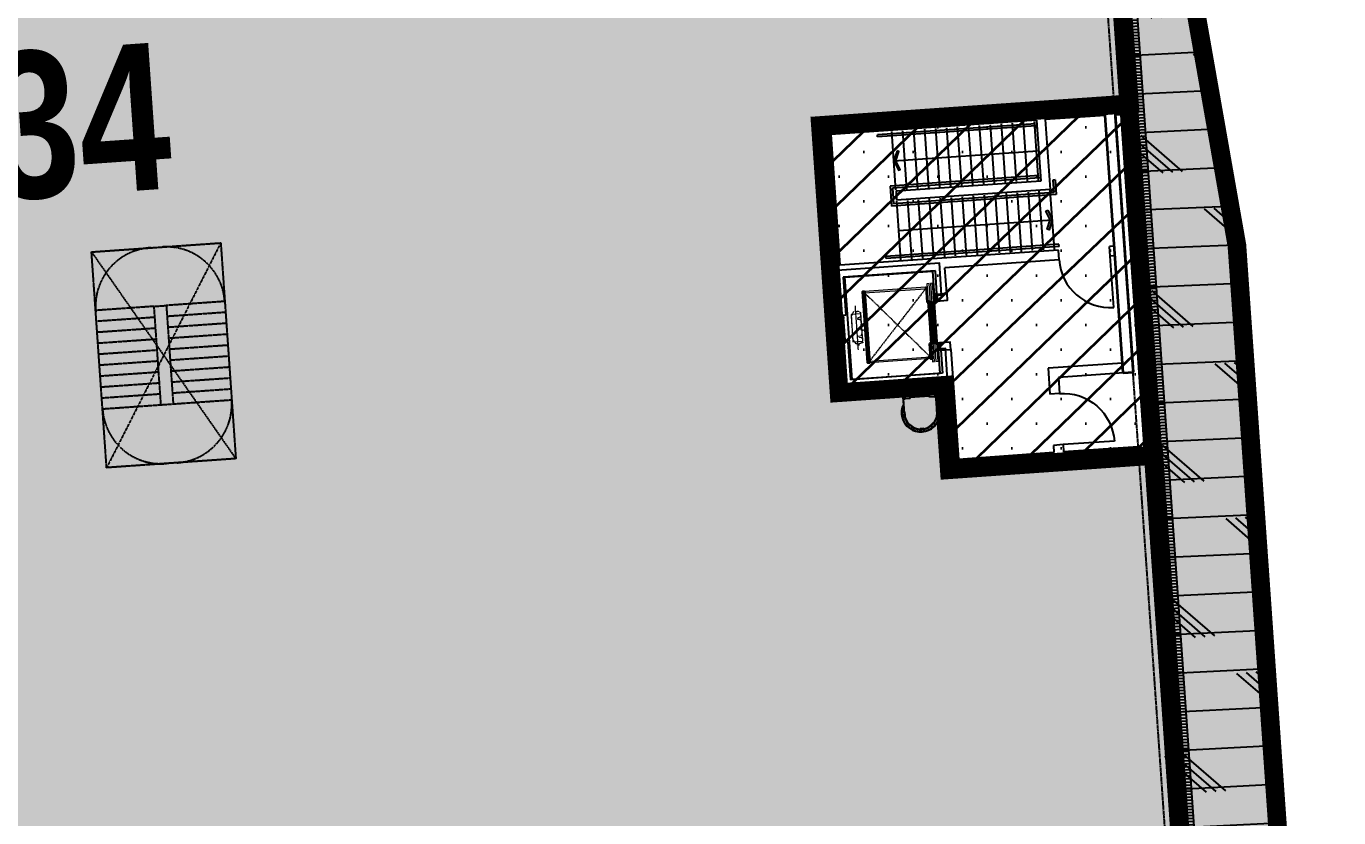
# Model space of a CAD drawing. Header units: millimetres. Extents: x 306 to 836129804, y -168137 to 818603917.
# Drawn here: x 834518468 to 834545324, y 818118167 to 818134362 of the extents above; entities that cross this region are included whole.
import ezdxf

# ---------------------------------------------------------------- set-up
doc = ezdxf.new("R2010")
doc.units = ezdxf.units.MM
doc.header["$LTSCALE"] = 3
for name, pattern in [('3A35X-MAGP-P-SB$0$3A35X-MAGP-P-SB$0$HIDDEN', [0.375, 0.25, -0.125]), ('ACAD_ISO03W100', [30, 12, -18]), ('ACAD_ISO04W033', [10, 8, -1, 0, -1]), ('B0701', [2.34375, 1.5625, -0.78125]), ('Dash 1_100', [2.25, 1.25, -1]), ('DASHED', [0.75, 0.5, -0.25]), ('DIVIDE', [1.25, 0.5, -0.25, 0, -0.25, 0, -0.25]), ('HIDDEN', [0.375, 0.25, -0.125])]:
    doc.linetypes.add(name, pattern=pattern)
for name, color, linetype in [('_ANCILIARY', 40, 'Continuous'), ('_ANCILIARY HATCH', 1, 'Continuous'), ('_DEV LINE', 96, 'DIVIDE'), ('_P34', 251, 'Continuous'), ('_SUBLEASE', 241, 'Continuous'), ('_SUBLEASE LINE', 10, 'DIVIDE'), ('Temp_Hidden', 251, 'HIDDEN')]:
    doc.layers.add(name, color=color, linetype=linetype)
for name, color, linetype, lineweight in [('Eva-New', 1, 'ACAD_ISO03W100', 18), ('Hatch (CARR)', 252, 'Continuous', 35), ('Hatch (HOR not under LTC submission)', 252, 'Continuous', 35), ('UAJ-00ANNO-t', 7, 'Continuous', 5), ('UAJ-08GLAS', 251, 'Continuous', 5), ('UAJ-22INWA', 251, 'Continuous', 35), ('UAJ-24STAI', 251, 'Continuous', 35), ('UAJ-24STAI-a', 251, 'Continuous', 9), ('UAJ-24STAI-h', 251, 'Continuous', 9), ('UAJ-24STAI-x', 251, 'ACAD_ISO04W033', 5), ('UAJ-24STAI-z', 251, 'DASHED', 9), ('UAJ-31EXFR-a', 251, 'Continuous', 13), ('UAJ-32INFR', 251, 'Continuous', 25)]:
    doc.layers.add(name, color=color, linetype=linetype, lineweight=lineweight)
doc.layers.add('UAJ-28STRU-$', color=251, linetype='Continuous', plot=False)
doc.styles.add('_BOLD', font='arialbd.ttf', dxfattribs={"width": 0.8})
pattern_1 = [(93.99890853463734, (0, 0), (-108.4379694977669, 94.26731549800994), [198.4374999999994, -4.762499999999982]), (93.99890853463734, (2.334421882864262, -101.6847672010699), (-108.4379694977669, 94.26731549800994), [198.4374999999994, -4.762499999999982]), (183.9989085346374, (0, 0), (-94.26731549800994, -108.4379694977669), [-106.3625, 96.83749999999998]), (183.9989085346374, (0.3321247030980885, -4.750905117020011), (-94.26731549800994, -108.4379694977669), [-106.3625, 96.83749999999998])]

# ---------------------------------------------------------------- blocks, each defined once
blk = doc.blocks.new('CB-39')
at = {"layer": 'UAJ-24STAI-h'}
for points in [[(1932.500000109005, 1567.999999856603), (467.500000227143, 1567.999999856604), (467.5000001079337, 1602.999999856604), (1932.500000109005, 1602.999999975813)], [(467.5000000483293, 317.9999998807905), (500.0000001675386, 317.9999998807905), (500.0000001079343, 1567.999999916208), (467.499999988725, 1567.999999796999)], [(1899.999999989796, 1567.999999856603), (1932.499999989796, 1567.999999737394), (1932.500001233242, 317.9999999403952), (1900.000001352451, 317.999999821186)], [(775.0000001458653, 317.9999998778105), (467.5000001675386, 317.9999998211861), (467.5000000483293, 282.9999998211861), (775.0000001458653, 282.9999997586012)], [(775.0000000614634, 237.9999998687511), (1197.50000004156, 237.9999998748303), (1197.500000160769, 282.9999998748302), (775.0000000614634, 282.999999868751)], [(1625.000000144817, 237.9999999148764), (1202.500000164721, 237.9999998751016), (1202.500000040627, 282.9999998751015), (1625.000000139933, 282.9999999148764)], [(1932.500000109007, 317.9999998956919), (1625.000000145865, 317.999999883771), (1625.000000145865, 282.999999883771), (1932.500000109007, 282.9999998956919)], [(625.0000001672038, 92.99999987781048), (775.0000001672038, 92.99999987781048), (775.0000001672038, 149.9999998778105), (625.0000001672038, 149.9999997586012)], [(775.0000000781524, 167.9999997615814), (1197.500000098483, 167.9999998807907), (1197.500000098483, 212.9999998807907), (775.0000000781524, 212.9999998807907)], [(1202.500000169114, 167.9999999840418), (1625.000000184251, 167.9999999780814), (1625.000000065042, 212.9999999780814), (1202.500000049905, 212.9999999840418)], [(1625.000000181509, 92.99999988377094), (1775.000000181509, 92.99999988377094), (1775.000000181509, 149.999999883771), (1625.000000181509, 149.999999883771)]]:
    blk.add_hatch(color=256, dxfattribs=at).paths.add_polyline_path(points)
at = {"layer": 'UAJ-24STAI'}
for points in [[(1932.500000109005, 1567.999999856603), (467.500000227143, 1567.999999856604), (467.5000001079337, 1602.999999856604), (1932.500000109005, 1602.999999975813)], [(775.0000001458653, 317.9999998778105), (467.5000001675386, 317.9999998211861), (467.5000000483293, 282.9999998211861), (775.0000001458653, 282.9999997586012)], [(775.5000000984826, 237.9999998807907), (1197.499999979273, 237.9999998807907), (1197.500000098483, 282.9999998807907), (775.5000000984826, 282.9999998807907)], [(1200.00000016077, 237.9999999042413), (1625.000000184251, 237.9999998807907), (1625.000000065042, 282.9999998807907), (1200.00000004156, 282.9999999042413)], [(775.4999999792733, 167.9999997615814), (1197.500000098483, 167.9999998807907), (1197.500000098483, 212.9999998807907), (775.4999999792733, 212.9999998807907)], [(1200.000000049905, 167.9999998921154), (1600.000000184251, 167.9999998807907), (1600.000000065042, 212.9999998807907), (1200.000000169114, 212.9999998921154)], [(1625.000000181509, 92.99999988377094), (1775.000000181509, 92.99999988377094), (1775.000000181509, 149.999999883771), (1625.000000181509, 149.999999883771)]]:
    blk.add_lwpolyline(points, close=True, dxfattribs=at)
at = {"layer": 'UAJ-24STAI-a'}
for points in [[(1481.000000054235, 1676.999999958104), (1481.000000054235, 1875.999999958104), (919.000000054235, 1875.999999958104), (918.9999999350256, 1676.999999838895)], [(467.5000001079337, 1567.999999856604), (1932.500000109005, 1567.999999856603), (1932.500000109005, 1602.999999975813), (467.5000001079337, 1602.999999975813)], [(467.5000001079337, 1567.999999856603), (500.0000001079337, 1567.999999856603), (500.0000001079339, 317.9999998807905), (467.5000001079339, 317.9999998807905)], [(1932.500000109005, 1567.999999856603), (1900.000000107932, 1567.999999856603), (1900.000000107934, 317.9999998807906), (1932.500000109007, 317.9999998807906)], [(400.0000001365052, 237.9999998807907), (2000.000000136505, 237.9999997615814), (2000.000000136505, 282.9999998807907), (400.0000001365052, 283)], [(467.5000001079339, 317.9999998807907), (775.0000001458653, 317.9999998778105), (775.0000001458653, 282.9999997586012), (467.5000001079339, 282.9999997615814)], [(775.0000000614634, 237.9999997675448), (1200.000000106529, 237.9999998745322), (1200.0000000958, 282.9999999339506), (775.000000050735, 282.9999998269631)], [(1625.000000184251, 237.9999998807907), (1200.000000101165, 237.9999998745321), (1200.000000101165, 282.9999999339505), (1625.000000184251, 282.9999999402091)], [(1625.000000146231, 237.9999998688815), (1200.000000101166, 237.9999998745322), (1200.000000101164, 282.9999999339506), (1625.00000014623, 282.9999999282998)], [(1932.500000109007, 317.9999998807907), (1625.000000145865, 317.999999883771), (1625.000000145865, 282.9999999135733), (1932.500000109007, 282.999999910593)], [(400.0000000172959, 167.9999998807907), (2000.000000017296, 167.9999998807907), (2000.000000136505, 212.9999998807907), (400.0000000172959, 212.9999998807907)], [(625.0000001672038, 92.99999987781048), (775.0000001672038, 92.99999987781048), (775.0000001672038, 149.9999998778105), (625.0000001672038, 149.9999997586012)], [(775.0000000781524, 167.9999998645902), (1200.000000114874, 167.9999999715776), (1200.000000104145, 213.000000030996), (775.0000000674238, 212.9999999240086)], [(1625.000000184251, 167.9999999778362), (1200.000000109509, 167.9999999891608), (1200.000000109509, 213.0000000485792), (1625.000000184251, 213.0000000372545)], [(1625.000000167204, 149.999999883771), (1775.000000181509, 149.999999883771), (1775.000000181509, 92.99999988377094), (1625.000000167204, 92.99999988377094)]]:
    blk.add_lwpolyline(points, close=True, dxfattribs=at)
blk.add_lwpolyline([(700.0000001103413, 149.9999998807907), (1600.000000110341, 149.9999998807907)], dxfattribs=at)
at = {"layer": 'UAJ-24STAI-x'}
for p, q in [((750.000000173444, 1776.499999838895), (1650.000000054235, 1776.499999958104)), ((500.0000001079339, 317.9999998270121), (1900.000000107932, 1567.999999856603)), ((1900.000000107934, 317.9999998783519), (500.0000001079337, 1567.999999856603))]:
    blk.add_line(p, q, dxfattribs=at)
at = {"layer": 'UAJ-24STAI-z', "flags": 128}
blk.add_lwpolyline([(845.098097736234, 1785.019999939031, -0.4142135623730951), (848.0980976170247, 1788.019999939031), (871.5983340090459, 1788.019999939031), (871.5938042944615, 1814.757118898458, -0.3749482301613199), (881.1895914620106, 1823.130089717931), (892.1877799576466, 1823.130089598721, -0.1542433398010356), (912.8837521618551, 1847.029965120381), (913.3972756212896, 1848.896259385175), (935.1372755116171, 1848.896259385175, -0.3375838299631195), (963.5801948851295, 1870.569999772138), (1443.219805294866, 1870.569999652928, -0.3375838299638596), (1471.662724668378, 1848.896259385175), (1493.402724558706, 1848.896259385175), (1493.91624801814, 1847.029965120381, -0.1542433397985223), (1514.612220222348, 1823.130089598721), (1525.610406453008, 1823.130089598721, -0.3749482391837352), (1535.206193620557, 1814.75711842162), (1535.1913416928, 1727.078298288411, -0.3720403335817687), (1525.603821212644, 1718.809722739285, -0.1195561982533117), (1519.183580691213, 1698.180456238812, -0.09549265487869965), (1503.790698105687, 1684.088878112859, -0.104117110580273), (1492.643489415044, 1681.556633192128), (1440.381742054815, 1681.556633072919, -0.1041171105815051), (1429.234533483381, 1684.088878112859, -0.1275217225976182), (1410.045450026387, 1704.027733403272, -0.09632830015005754), (1396.410899454946, 1749.27190287692), (1373.359999949331, 1756.242820221013), (1373.359999949331, 1702.999999958104), (1360.960313732023, 1702.999999958104), (1360.960313851232, 1695.999999958104, -0.4142135623944502), (1357.960313732023, 1692.999999958104), (1343.258116895551, 1692.999999838895, -0.3599880325571149), (1335.400000149602, 1686.499999958104), (1326.400000149602, 1686.499999958104), (1292.139761621351, 1683.953223782605, 0.276227468585362), (1277.8675810641, 1673.909700232572), (1267.492483908529, 1645.964935499257), (1267.399999911184, 1642.999999958104), (1255.400000030393, 1642.999999838895), (1253.863735372419, 1696.499999958104), (1152.936264926786, 1696.499999958104), (1151.400000030393, 1642.999999838895), (1139.400000030393, 1642.999999958104), (1139.307516152257, 1645.964935499257), (1128.932419115896, 1673.909700232572, 0.2762274686707552), (1114.660238439435, 1683.953223782605), (1080.400000030393, 1686.499999958104), (1071.400000030393, 1686.499999958104, -0.3599880325571657), (1063.541883165235, 1692.999999958104), (1048.839686447973, 1692.999999838895, -0.414213562361685), (1045.839686328763, 1695.999999958104), (1045.839686328763, 1702.999999958104), (1033.440000111455, 1702.999999958104), (1033.440000111455, 1756.242820221013), (1010.389100725049, 1749.27190287692, -0.0963283001732323), (996.7545500343984, 1704.027733284062, -0.0872603553446247), (984.6472448652929, 1689.257494526929), (984.6472448652929, 1674.569999652928), (885.1472448652928, 1674.569999772138), (885.1472448652928, 1692.069999772138), (892.8939275091832, 1692.069999652928, -0.03666062882274079), (887.6164196079915, 1698.180456358022), (887.6033121889775, 1698.202337699956, -0.1192564046935748), (881.1847180670445, 1718.783424693173), (881.1830086058324, 1718.809722858495, -0.3716533619916533), (871.6086584871953, 1727.07829840762), (871.6043888872807, 1752.279999929494), (848.0980976170247, 1752.280000048703, -0.4142135623617295), (845.098097736234, 1755.279999929494)], format="xyb", close=True, dxfattribs=at)
at = {"layer": 'UAJ-28STRU-$'}
blk.add_lwpolyline([(2400.00000014619, 2099.999999880791), (1.731718839437235e-07, 2099.999999880791), (1.192092895507812e-07, 0), (650.0000001246465, -1.788140053804455e-07), (650.0000001246465, 149.9999999403953), (150.0000001192093, 149.9999998807907), (150.0000001829967, 1949.999999880791), (2249.999999487039, 1949.999999824046), (2250.00000075138, 149.9999999375356), (1750.000000184251, 149.9999998211861), (1750.000000065042, -5.960463056453591e-08), (2400.000000092228, -1.192092895507812e-07)], close=True, dxfattribs=at)
blk = doc.blocks.new('*U2684')
at = {"layer": 'UAJ-08GLAS'}
for points in [[(199.9989382377064, -70), (199.9989382377062, -66.10538688075405)], [(249.9989382377064, -70), (249.9989382377062, -66.10538688075405)]]:
    blk.add_lwpolyline(points, dxfattribs=at)
at = {"layer": 'UAJ-31EXFR-a'}
for points in [[(1.111288838876355e-13, -44.99999974041202), (199.9989382377065, -44.99999974041202), (199.9989382377065, -114.999999740412), (1.111288838876355e-13, -114.999999740412)], [(1.111288838876355e-13, -44.99999974041202), (199.9989382377065, -44.99999974041202), (199.9989382377065, -114.999999740412), (1.111288838876355e-13, -114.999999740412)], [(199.9989382377065, -69.99999974038292), (249.9989382377065, -69.99999974038292), (249.9989382377065, -89.99999974044113), (199.9989382377065, -89.99999974044113)], [(199.9989382377065, -69.99999974038292), (249.9989382377065, -69.99999974038292), (249.9989382377065, -89.99999974044113), (199.9989382377065, -89.99999974044113)]]:
    blk.add_lwpolyline(points, close=True, dxfattribs=at)
blk.add_lwpolyline([(0, -70), (-2.27152292318394e-13, -66.10538688075405)], dxfattribs=at)
blk = doc.blocks.new('*U2685')
at = {"layer": 'UAJ-08GLAS'}
for points in [[(199.9989382377064, -70), (199.9989382377062, 390.0000000623742)], [(249.9989382377064, -70), (249.9989382377062, 390.0000000623742)]]:
    blk.add_lwpolyline(points, dxfattribs=at)
at = {"layer": 'UAJ-31EXFR-a'}
for points in [[(-4.30020463662312e-13, 435.0000003465767), (199.998938237706, 435.0000003465767), (199.998938237706, 365.0000003465767), (-4.30020463662312e-13, 365.0000003465767)], [(-4.30020463662312e-13, 435.0000003465767), (199.998938237706, 435.0000003465767), (199.998938237706, 365.0000003465767), (-4.30020463662312e-13, 365.0000003465767)], [(199.998938237706, 410.0000003466058), (249.998938237706, 410.0000003466058), (249.998938237706, 390.0000003465476), (199.998938237706, 390.0000003465476)], [(199.998938237706, 410.0000003466058), (249.998938237706, 410.0000003466058), (249.998938237706, 390.0000003465476), (199.998938237706, 390.0000003465476)]]:
    blk.add_lwpolyline(points, close=True, dxfattribs=at)
blk.add_lwpolyline([(0, -70), (-2.012257027637149e-13, 390.0000000623742)], dxfattribs=at)
blk = doc.blocks.new('NOTIONAL STAIRCASE')
at = {"layer": 'Temp_Hidden', "ltscale": 10, "flags": 128}
for points in [[(0, 4425.161781311035), (2649.37201321125, 4425.161781549454), (2649.372013092041, 2.384185791015625e-07), (0, 0)], [(1200.000000119209, 3225.161781311035), (1449.37201321125, 3225.161781191826), (1449.372012972832, 1200.000000238419), (1200.000000119209, 1200.000000119209)]]:
    blk.add_lwpolyline(points, close=True, dxfattribs=at)
for points in [[(1200.000000119209, 3225.161781311035), (-0.2657843828201294, 3225.009987950325)], [(2649.63779759407, 3225.313574671745), (1449.37201321125, 3225.161781191826)], [(1200.000000476837, 3000.161781430244), (-0.2657840251922607, 3000.009988188744)], [(2649.637798070908, 3000.313574790955), (1449.372013568878, 3000.161781549454)], [(1200.028455615044, 2775.16178548336), (-0.2373288869857788, 2775.00999212265)], [(2649.666253209114, 2775.313578724861), (1449.400468707085, 2775.16178548336)], [(1200.02845621109, 2550.16178560257), (-0.2373284101486206, 2550.009992361069)], [(2649.666253805161, 2550.31357896328), (1449.400469183922, 2550.16178560257)], [(1200.085365653038, 2325.161792874336), (-0.1804189682006836, 2325.009999632835)], [(2649.723163127899, 2325.313586235046), (1449.45737862587, 2325.161792874336)], [(1200.113820791245, 2100.161796689034), (-0.1519637107849121, 2100.010003447533)], [(2649.751618266106, 2100.313590049744), (1449.485833764076, 2100.161796808243)], [(1200.142275691032, 1875.161800503731), (-0.1235089302062988, 1875.010007143021)], [(1200.170730829239, 1650.161804199219), (-0.09505367279052734, 1650.010010838509)], [(2649.780073165894, 1875.313593745232), (1449.514288544655, 1875.161800503731)], [(2649.8085283041, 1650.31359744072), (1449.542743802071, 1650.161804199219)], [(1200.199185490608, 1425.161807775497), (-0.06659901142120361, 1425.010014533997)], [(2649.836983084679, 1425.313601136208), (1449.571198582649, 1425.161807775497)], [(1200.227640271187, 1200.161811590195), (-0.03814423084259033, 1200.010018348694)], [(2649.865437865257, 1200.313604950905), (1449.599653363228, 1200.161811709404)]]:
    blk.add_lwpolyline(points, dxfattribs=at)
at = {"layer": 'Temp_Hidden', "ltscale": 10}
for centre, radius, start, end in [((1200.000000238419, 3225.161781430244), 1200.265794040929, 88.79419130266513, 181.2058086973349), ((1449.37201333046, 3225.161781311035), 1200.000000142005, 359.9987364150037, 90.00053275475524), ((1200.000001192093, 1199.999999165535), 1200.265794040929, 178.7941844739882, 271.2058086973349), ((1449.372014164925, 1199.999999403954), 1200.000000142005, 269.9994672452447, 0.001270415185414176)]:
    blk.add_arc(centre, radius, start, end, dxfattribs=at)
blk = doc.blocks.new('*U2693')
at = {"layer": 'UAJ-22INWA'}
for p, q in [((6.004844124121525e-07, -4287.230389840123), (1.260314661593043e-07, 1192.76960984988)), ((200.0000002303396, 1192.769609901899), (200.0000007941995, -4287.230389719782))]:
    blk.add_line(p, q, dxfattribs=at)
for points in [[(3.732112475063332e-06, 1192.769609875228), (200.0000040897403, 1192.769609899069)], [(4.51472800477859e-07, -4287.230390029512), (200.0000008091007, -4287.23039000567)]]:
    blk.add_lwpolyline(points, dxfattribs=at)
blk = doc.blocks.new('D1050')
at = {"layer": 'UAJ-32INFR', "ltscale": 0.5}
blk.add_line((-1.192092895507812e-07, 1049.999999761581), (-1.192092895507812e-07, -1.192092895507812e-07), dxfattribs=at)
blk.add_arc((-1.192092895507812e-07, 0), 1049.999999721457, 0, 90, dxfattribs=at)
blk = doc.blocks.new('3A35X-MAGP-P-ADR-L00-L1')
at = {"layer": '_P34', "ltscale": 0.5}
h = blk.add_hatch(dxfattribs=at)
h.set_pattern_fill('AR-B816C', color=256, scale=0.4999999999999998, angle=89.99999999999997)
h.set_pattern_definition(pattern_1)
edge = h.paths.add_edge_path()
edge.add_line((834498358.3628454, 818135395.2669195), (834498238.6547248, 818135386.9023591))
edge.add_line((834498238.6547244, 818135386.9023591), (834495869.4420483, 818169293.5255804))
edge.add_arc((834558589.6119121, 818267563.9519162), 116579.9999992069, 237.4523305936991, 253.6065766200759)
edge.add_line((834525687.0821314, 818155723.3513551), (834523043.6406257, 818143726.3217762))
edge.add_line((834523043.6406257, 818143726.3217766), (834533513.9823585, 818141439.4523213))
edge.add_line((834533513.9823585, 818141439.4523208), (834540215.091814, 818141890.4671811))
edge.add_line((834540215.0918145, 818141890.4671811), (834540854.9022352, 818132740.3476467))
edge.add_line((834540854.9022347, 818132740.3476467), (834540735.1943893, 818132731.9791503))
edge.add_line((834540735.1943893, 818132731.9791503), (834540747.7500025, 818132552.4175826))
edge.add_line((834540747.750002, 818132552.4175831), (834541047.0196157, 818132573.3388243))
edge.add_line((834541047.0196161, 818132573.3388238), (834540382.1304576, 818142082.1168644))
edge.add_line((834540382.1304581, 818142082.1168644), (834533527.4087672, 818141620.7632086))
edge.add_line((834533527.4087667, 818141620.7632086), (834523258.2276665, 818143863.6963611))
edge.add_line((834523258.227667, 818143863.6963606), (834525899.0308046, 818155848.7519352))
edge.add_arc((834558589.6119123, 818267563.9519161), 116399.9999991818, 237.2761763110763, 253.6892421611536, ccw=False)
edge.add_line((834495664.915487, 818169638.2526346), (834498071.6393842, 818135194.7933377))
edge.add_line((834498071.6393842, 818135194.7933382), (834498370.9096855, 818135215.7047391))
edge.add_line((834498370.909686, 818135215.7047396), (834498358.3628454, 818135395.2669204))
at = {"layer": '_P34'}
h = blk.add_hatch(dxfattribs=at)
h.set_pattern_fill('LINE', color=256, scale=500)
h.set_pattern_definition([(3.998908533083352, (834598804.0005424, 818065143.9996895), (-4.358591902761753, 62.34783618238227), [])])
h.paths.add_polyline_path([(834540681.4023482, 818142103.0381507), (834540481.8892596, 818142089.0908383), (834543013.3951478, 818105876.8139776), (834543212.9082353, 818105890.7612904)])
for points in [[(834536288.1923057, 818131814.6230626), (834536222.3345777, 818131609.5309862), (834536316.08731, 818131415.5969117), (834536352.0999635, 818131433.0063576), (834536265.3110094, 818131612.5353706), (834536326.2769481, 818131802.3935895)], [(834539370.6373874, 818130596.619609), (834539464.3901039, 818130402.6855266), (834539398.5323595, 818130197.5934558), (834539360.447718, 818130209.822932), (834539421.4136721, 818130399.6811463), (834539334.6247325, 818130579.210166)]]:
    blk.add_hatch(color=256, dxfattribs=at).paths.add_polyline_path(points)
at = {"layer": '_P34', "ltscale": 0.5}
h = blk.add_hatch(dxfattribs=at)
h.set_pattern_fill('AR-B816C', color=256, scale=0.4999999999999998, angle=89.99999999999997)
h.set_pattern_definition(pattern_1)
h.paths.add_polyline_path([(834498769.5809627, 818129515.9322397), (834498470.1034588, 818129495.00636), (834500330.3331107, 818102870.3878479), (834542914.1861829, 818105847.3264378), (834541523.4350517, 818125759.9796729), (834541224.3499646, 818125739.0665302), (834541236.9055783, 818125559.5049626), (834541356.4290973, 818125567.8624915), (834542722.055942, 818106014.519159), (834500497.3608749, 818103062.3190588), (834498662.2181834, 818129327.9914182), (834498781.9363924, 818129336.2090104)])
at = {"layer": '_P34'}
for p, q in [((834540733.6449335, 818132751.9196419), (834534718.3313652, 818132331.4030921)), ((834540548.0793512, 818132538.4590732), (834539321.0796022, 818132452.6823808)), ((834534718.3313652, 818132331.4030921), (834534990.6561878, 818128435.9102874)), ((834539141.5178336, 818132440.1296356), (834534931.7919351, 818132145.8375102)), ((834539121.460323, 818132368.5566224), (834535884.3606675, 818132142.2585304)), ((834539124.5985092, 818132323.6661803), (834535887.4988537, 818132097.3680888)), ((834539141.5178336, 818132440.1296356), (834539228.6896716, 818131193.1729125)), ((834539321.0796022, 818132452.6823808), (834539420.804185, 818131026.1638885)), ((834534931.7919351, 818132145.8375102), (834535118.6883563, 818129472.3622952)), ((834535887.4988537, 818132097.3680888), (834535884.3606675, 818132142.2585304)), ((834539195.730728, 818131306.1494933), (834536143.1806691, 818131092.7528343)), ((834539198.8689142, 818131261.2590523), (834536191.2092973, 818131051.0005785)), ((834539228.6896716, 818131193.1729125), (834536265.9204967, 818130986.052625)), ((834539522.6227715, 818131218.7332932), (834539477.7323295, 818131215.5951065)), ((834539477.7323295, 818131215.5951065), (834539495.5153844, 818130961.2159349)), ((834539522.6227715, 818131218.7332932), (834539543.5440127, 818130919.463679)), ((834536143.1806691, 818131092.7528343), (834536171.7730315, 818130683.7510285)), ((834539543.5440127, 818130919.463679), (834536171.7730315, 818130683.7510285)), ((834536191.2092973, 818131051.0005785), (834536213.5252877, 818130731.7796568)), ((834539495.5153844, 818130961.2159349), (834536213.5252877, 818130731.7796568)), ((834536265.9204967, 818130986.052625), (834536278.4732413, 818130806.4908562)), ((834539420.804185, 818131026.1638885), (834536278.4732413, 818130806.4908562)), ((834539599.7127522, 818129900.9009309), (834536058.3556566, 818129653.3329105)), ((834539602.850938, 818129856.0104884), (834536061.4938428, 818129608.4424684)), ((834539602.850938, 818129856.0104884), (834539599.7127522, 818129900.9009309)), ((834540734.9757723, 818129864.9838578), (834540635.2192345, 818129858.0101107)), ((834540649.166728, 818129658.4970351), (834540635.2192345, 818129858.0101107)), ((834539587.7755877, 818129784.7857664), (834535118.6883563, 818129472.3622952)), ((834536061.4938428, 818129608.4424684), (834536058.3556566, 818129653.3329105)), ((834539601.7230811, 818129585.272691), (834537267.4257599, 818129422.0874054)), ((834539601.7230811, 818129585.272691), (834539587.7755877, 818129784.7857664)), ((834540748.9232664, 818129665.4707822), (834540649.166728, 818129658.4970351)), ((834537071.3995581, 818129358.2616423, -3.636369250159532e-07), (834535186.0009928, 818129226.4578243)), ((834537104.5248542, 818128884.4181275, -2.312930417414094e-06), (834537071.3995581, 818129358.2616423, -3.636369250159532e-07)), ((834537304.037926, 818128898.3656218, -2.981104529897749e-06), (834537267.4257599, 818129422.0874054, -1.584481181815534e-07)), ((834535186.0009928, 818129226.4578243), (834535240.047532, 818128453.3446554)), ((834537104.5248542, 818128884.4181275, -2.981104529897749e-06), (834537304.0379261, 818128898.3656218, -2.981104529897749e-06)), ((834535240.0475318, 818128453.3446555), (834534990.6561877, 818128435.9102873)), ((834535278.4031402, 818127904.6836966), (834535029.0117959, 818127887.249329)), ((834535029.0117959, 818127887.249329), (834535100.4927036, 818126864.7448152)), ((834535278.4031403, 818127904.6836965), (834535332.4496802, 818127131.570528)), ((834537184.7229441, 818127737.2179428, -2.928496895451615e-06), (834537384.2360204, 818127751.1654364, -2.928496895451615e-06)), ((834537184.7229441, 818127737.2179428), (834537217.8482455, 818127263.3743473)), ((834537384.2360204, 818127751.1654364), (834537541.4940196, 818125501.6554666)), ((834540902.3457013, 818127470.8269475), (834539376.0763378, 818127364.1290139)), ((834537217.8482455, 818127263.3743473), (834535332.4496802, 818127131.570528)), ((834539376.0763378, 818127364.1290139), (834539413.037198, 818126835.4193625)), ((834541115.8119373, 818127285.261762), (834539589.5369081, 818127178.5634329)), ((834539589.5369081, 818127178.5634329), (834539612.5502737, 818126849.3668566)), ((834537235.2826135, 818127013.9830024), (834535100.4927036, 818126864.7448152)), ((834536393.305739, 818126955.119854), (834536429.779302, 818126433.4355181)), ((834536411.2568145, 818126813.0681257), (834536401.2862582, 818126955.6778114)), ((834537071.7121997, 818127002.5506289), (834537081.6827548, 818126859.9409584)), ((834537116.1662802, 818126481.4242663), (834537079.6927179, 818127003.1085867)), ((834537235.2826135, 818127013.9830024), (834537355.9284374, 818125288.1948974)), ((834536445.6042206, 818126815.4695246), (834536411.2568147, 818126813.068126)), ((834536416.4876715, 818126738.2507608), (834536450.8350763, 818126740.6521595)), ((834536437.7598208, 818126433.9934754), (834536416.4876714, 818126738.2507606)), ((834536445.6042206, 818126815.4695246), (834536546.9568101, 818126822.5555916)), ((834536450.8350763, 818126740.6521595), (834536445.6042204, 818126815.4695245)), ((834536552.1876667, 818126747.7382263), (834536450.8350763, 818126740.6521595)), ((834536552.1876667, 818126747.7382263), (834536546.9568101, 818126822.5555916)), ((834536947.9007399, 818126823.0204589), (834536548.8747908, 818126795.1225578)), ((834536550.2696859, 818126775.171261), (834536949.2956345, 818126803.0691609)), ((834536945.9827588, 818126850.4534926), (834537047.3353498, 818126857.5395595)), ((834536951.2136153, 818126775.636127), (834536945.9827588, 818126850.4534926)), ((834537052.5662059, 818126782.7221937), (834536951.2136154, 818126775.6361272)), ((834537081.6827548, 818126859.9409584), (834537047.3353498, 818126857.5395595)), ((834537047.3353498, 818126857.5395595), (834537052.5662061, 818126782.7221937)), ((834537052.5662059, 818126782.7221937), (834537086.9136117, 818126785.123593)), ((834537086.9136113, 818126785.123593), (834537108.1857609, 818126480.8663086)), ((834539612.5502737, 818126849.3668566), (834539413.037198, 818126835.4193625)), ((834536385.072389, 818126467.9013743), (834536390.3032459, 818126393.0840085)), ((834536385.266149, 818126467.9149204), (834536427.1638732, 818126470.8442005)), ((834536435.861155, 818126396.2691897), (834536390.4970056, 818126393.0975552)), ((834536445.1200404, 818126472.0996058), (834536435.1443924, 818126471.402158)), ((834536435.1443926, 818126471.402158), (834536440.3752487, 818126396.5847926)), ((834536440.3752486, 818126396.5847925), (834536450.3508974, 818126397.2822406)), ((834536450.3508976, 818126397.2822403), (834536445.1200404, 818126472.0996058)), ((834537105.5391592, 818126518.2728114), (834537097.5586399, 818126517.714853)), ((834537097.5586401, 818126517.7148529), (834537102.7894967, 818126442.8974879)), ((834537102.7894967, 818126442.8974879), (834537110.7700157, 818126443.4554461)), ((834537110.7700156, 818126443.4554459), (834537105.5391592, 818126518.2728115)), ((834537113.5508515, 818126518.8329488), (834537155.4174026, 818126521.7600495)), ((834537160.648258, 818126446.9426836), (834537115.3152834, 818126443.7732285)), ((834537160.648258, 818126446.9426836), (834537155.4174026, 818126521.7600495)), ((834536515.7461352, 818126167.1943008), (834536542.0135814, 818126203.3474457)), ((834536515.7461352, 818126167.1943008), (834536576.4218916, 818126123.109694)), ((834536549.8382312, 818126214.1168865), (834536545.1358736, 818126207.6448054)), ((834536545.1358736, 818126207.6448054), (834536605.8116292, 818126163.5601983)), ((834536610.5139877, 818126170.0322794), (834536549.8382312, 818126214.1168865)), ((834536603.0457507, 818126159.7533864), (834536576.4218916, 818126123.109694)), ((834536605.8116292, 818126163.5601983), (834536610.5139874, 818126170.0322793)), ((834536833.2577517, 818126132.8440427), (834536758.440386, 818126127.6131859)), ((834536758.4403863, 818126127.613186), (834536758.9983447, 818126119.6326666)), ((834536758.9983447, 818126119.6326666), (834536833.8157101, 818126124.8635241)), ((834536762.4855821, 818126069.7544242), (834536759.3810714, 818126114.158489)), ((834536762.4855821, 818126069.7544242), (834536837.3029476, 818126074.9852802)), ((834536833.8157101, 818126124.8635241), (834536833.2577515, 818126132.8440427)), ((834536834.1984373, 818126119.3893458), (834536837.3029476, 818126074.9852802)), ((834537027.8113071, 818126247.5547366), (834536973.8646268, 818126195.4514185)), ((834536973.8646265, 818126195.4514185), (834536979.4223143, 818126189.6971061)), ((834536979.4223143, 818126189.697106), (834537033.3689946, 818126241.8004245)), ((834537014.1578592, 818126153.7326533), (834536982.6919851, 818126186.3117573)), ((834537014.1578592, 818126153.7326533), (834537068.1045392, 818126205.8359703)), ((834537033.3689945, 818126241.8004241), (834537027.8113071, 818126247.5547366)), ((834537037.0605947, 818126237.9782184), (834537068.1045392, 818126205.8359703)), ((834541236.4577618, 818125559.4736563), (834537355.9284374, 818125288.1948974)), ((834539496.7221632, 818125638.3409088), (834537541.4940196, 818125501.6554666)), ((834539685.774619, 818125801.9232095), (834539486.261543, 818125787.9757154)), ((834539486.261543, 818125787.9757154), (834539496.7221632, 818125638.3409088)), ((834539685.774619, 818125801.9232095), (834539696.2352396, 818125652.2884028)), ((834541222.5102675, 818125758.9867325), (834539696.2352397, 818125652.2884028)), ((834541222.5102675, 818125758.9867325), (834541236.4577618, 818125559.4736563))]:
    blk.add_line(p, q, dxfattribs=at)
at = {"layer": '_P34', "ltscale": 0.2}
for p, q in [((834536937.5336907, 818131058.0645518), (834536853.8487263, 818132255.1430066)), ((834537161.9859005, 818131073.7554827), (834537078.3009369, 818132270.8339374)), ((834537386.4381107, 818131089.4464135), (834537302.7531463, 818132286.5248678)), ((834537610.8903215, 818131105.1373444), (834537527.205357, 818132302.2157991)), ((834537835.3425313, 818131120.8282752), (834537751.6575677, 818132317.9067299)), ((834538059.7947415, 818131136.5192065), (834537976.109777, 818132333.5976608)), ((834538284.2469523, 818131152.2101374), (834538200.5619878, 818132349.2885916)), ((834538508.699162, 818131167.9010677), (834538425.0141985, 818132364.9795225)), ((834538733.1513728, 818131183.5919986), (834538649.4664078, 818132380.6704533)), ((834538957.6035835, 818131199.2829294), (834538873.9186186, 818132396.3613846)), ((834539182.0557928, 818131214.9738607), (834539098.3708287, 818132412.052315)), ((834536264.1770599, 818131010.9917593), (834536180.4920955, 818132208.070214)), ((834536488.6292707, 818131026.6826901), (834536404.9443061, 818132223.7611449)), ((834536713.0814805, 818131042.3736215), (834536629.396516, 818132239.4520757)), ((834536222.3345777, 818131609.5309862), (834539160.1646181, 818131814.9078375)), ((834538159.5193247, 818129710.0007142), (834538075.8343601, 818130907.0791689)), ((834538383.9715354, 818129725.691645), (834538300.2865709, 818130922.7700998)), ((834538608.4237447, 818129741.3825759), (834538524.7387803, 818130938.4610306)), ((834538832.8759555, 818129757.0735067), (834538749.1909909, 818130954.151961)), ((834539057.3281661, 818129772.7644376), (834538973.6432017, 818130969.8428923)), ((834539281.7803755, 818129788.4553684), (834539198.095411, 818130985.5338231)), ((834539506.2325863, 818129804.1462997), (834539422.5476217, 818131001.224754)), ((834536363.9016427, 818129584.4732671), (834536280.2166781, 818130781.5517217)), ((834536588.3538524, 818129600.1641979), (834536504.6688879, 818130797.242653)), ((834536812.8060627, 818129615.8551292), (834536729.1210982, 818130812.9335839)), ((834537037.2582738, 818129631.5460601), (834536953.573309, 818130828.6245142)), ((834537261.7104837, 818129647.2369909), (834537178.0255187, 818130844.3154451)), ((834537486.1626939, 818129662.9279218), (834537402.477729, 818130860.0063759)), ((834537710.6149046, 818129678.6188526), (834537626.9299396, 818130875.6973072)), ((834537935.0671145, 818129694.3097833), (834537851.3821495, 818130891.3882381)), ((834536322.0591604, 818130183.0124943), (834539464.3901039, 818130402.6855266))]:
    blk.add_line(p, q, dxfattribs=at)
at = {"layer": '_P34', "ltscale": 2}
blk.add_line((834542907.411959, 818105959.0284095), (834541538.5397826, 818125540.1628557), dxfattribs=at)
at = {"layer": '_P34'}
blk.add_lwpolyline([(834498358.3628454, 818135395.2669195), (834498238.6547244, 818135386.9023591), (834495869.4420478, 818169293.5255809, 0.07060316006220448), (834525687.0821314, 818155723.3513551), (834523043.6406257, 818143726.3217766), (834533513.9823585, 818141439.4523208), (834540215.0918145, 818141890.4671811), (834540854.9022347, 818132740.3476467), (834540735.1943893, 818132731.9791503), (834540747.750002, 818132552.4175831), (834541047.0196161, 818132573.3388238), (834540382.1304581, 818142082.1168644), (834533527.4087667, 818141620.7632086), (834523258.227667, 818143863.6963606), (834525899.0308042, 818155848.7519357, -0.07173819498195992), (834495664.915487, 818169638.2526346), (834498071.6393842, 818135194.7933382), (834498370.909686, 818135215.7047396)], format="xyb", close=True, dxfattribs=at)
at = {"layer": '_P34', "linetype": '3A35X-MAGP-P-SB$0$3A35X-MAGP-P-SB$0$HIDDEN', "ltscale": 20}
blk.add_lwpolyline([(834542595.0243094, 818106125.7467446), (834540103.7279495, 818141762.7003928), (834533505.0314192, 818141318.5783956), (834522900.5825984, 818143634.7387196), (834525545.8120232, 818155639.8826152, -0.0698494689097604), (834496005.7401897, 818169064.4646074), (834500608.6595712, 818103190.5778556)], format="xyb", close=True, dxfattribs=at)
at = {"layer": '_P34'}
for points in [[(834540681.4023482, 818142103.0381507), (834540481.8892596, 818142089.0908383), (834543013.3951478, 818105876.8139776), (834543212.9082353, 818105890.7612904)], [(834536288.1923057, 818131814.6230626), (834536222.3345777, 818131609.5309862), (834536316.08731, 818131415.5969117), (834536352.0999635, 818131433.0063576), (834536265.3110094, 818131612.5353706), (834536326.2769481, 818131802.3935895)], [(834539370.6373874, 818130596.619609), (834539464.3901039, 818130402.6855266), (834539398.5323595, 818130197.5934558), (834539360.447718, 818130209.822932), (834539421.4136721, 818130399.6811463), (834539334.6247325, 818130579.210166)], [(834498769.5809627, 818129515.9322397), (834498470.1034588, 818129495.00636), (834500330.3331107, 818102870.3878479), (834542914.1861829, 818105847.3264378), (834541523.4350517, 818125759.9796729), (834541224.3499646, 818125739.0665302), (834541236.9055783, 818125559.5049626), (834541356.4290973, 818125567.8624915), (834542722.055942, 818106014.519159), (834500497.3608749, 818103062.3190588), (834498662.2181834, 818129327.9914182), (834498781.9363924, 818129336.2090104)]]:
    blk.add_lwpolyline(points, close=True, dxfattribs=at)
at = {"layer": '_P34', "linetype": 'B0701'}
blk.add_lwpolyline([(834519805.4098227, 818129745.4923189), (834522448.3316189, 818129930.2528217), (834522756.9312067, 818125515.8646315), (834520114.009411, 818125331.1041297)], close=True, dxfattribs=at)
for points in [[(834522448.3316189, 818129930.2528217), (834520114.0094109, 818125331.1041296)], [(834519805.4098228, 818129745.4923189), (834522756.9367254, 818125515.7856891)]]:
    blk.add_lwpolyline(points, dxfattribs=at)
at = {"layer": '_P34'}
for points in [[(834537304.0379261, 818128898.3656218), (834537314.4985313, 818128748.7307875), (834537102.0170939, 818128733.8767306)], [(834537384.2360204, 818127751.1654364), (834537373.775349, 818127900.8003955), (834537156.3083493, 818127885.597726)]]:
    blk.add_lwpolyline(points, dxfattribs=at)
for centre, radius, start, end in [((834536475.1321408, 818126817.5339693), 71.99999999999973, 3.999317635132136, 157.9125139736012), ((834536475.1321408, 818126817.5339693), 63.99999999999988, 3.999317635132136, 183.9993176351321), ((834537017.80743, 818126855.4751146), 71.99999999999986, 30.08613109305801, 183.9993176351321), ((834537017.80743, 818126855.4751146), 63.99999999999986, 3.999317635132136, 183.9993176351321), ((834536772.9727908, 818126457.4298922), 394.0312500000241, 154.820977787754, 33.17767648475158), ((834536772.9727908, 818126457.4298922), 386.0312500000247, 9.59256246831315, 30.62627882898349), ((834536772.9727908, 818126457.4298922), 386.0312500000248, 157.372361245894, 178.406092669579), ((834536772.9727908, 818126457.4298922), 386.0312500000248, 189.5935461103925, 228.4051175836452), ((834536772.9727908, 818126457.4298922), 344.0312500000013, 183.9993176351321, 3.999317635132136), ((834536772.9727908, 818126457.4298922), 336.0312500000008, 183.9993176351321, 3.999317635132136), ((834536772.9727908, 818126457.4298922), 386.0312500000244, 319.5983986626213, 358.4051224069679), ((834536772.9727908, 818126457.4298922), 386.0312500000244, 239.5935422289828, 268.405108741401), ((834536772.9727908, 818126457.4298922), 386.031250000024, 279.5935326551699, 308.4099573261487)]:
    blk.add_arc(centre, radius, start, end, dxfattribs=at)
for name, p, rotation in [('*U2693', (834540617.3125927, 818131548.1064799), 3.998908525846275), ('D1050', (834540649.1667281, 818129658.497035), 183.9989085062205), ('*U2684', (834535198.1880128, 818128335.137689), 183.9989085122542), ('*U2685', (834535198.188013, 818128335.1376889), 183.9989085122542)]:
    blk.add_blockref(name, p, dxfattribs=dict(at, rotation=rotation))
at = {"layer": '_P34', "linetype": 'B0701', "rotation": 3.998908525287574}
blk.add_blockref('NOTIONAL STAIRCASE', (834520114.0094105, 818125331.1041297), dxfattribs=at)
at = {"layer": '_P34', "ltscale": 0.5, "extrusion": (1.590292298040809e-09, 1.111736022784851e-10, 1), "rotation": 93.9989097509021}
blk.add_blockref('CB-39', (834537321.0824783, 818127120.2251693, 1.418109283859458), dxfattribs=at)
at = {"layer": '_P34', "xscale": -1, "rotation": 273.9989085101407}
blk.add_blockref('D1050', (834539685.7746192, 818125801.9232097), dxfattribs=at)

msp = doc.modelspace()

# ---------------------------------------------------------------- hatches: boundary and pattern name
at = {"layer": '_ANCILIARY'}
h = msp.add_hatch(color=256, dxfattribs=at)
h.dxf.hatch_style = 1
edge = h.paths.add_edge_path()
edge.add_line((834542914.9929979, 818105847.3744769), (834540403.5646987, 818141782.8646219))
edge.add_line((834540403.5646987, 818141782.8646219), (834541139.3042858, 818141835.453347))
edge.add_line((834541139.3042858, 818141835.453347), (834543263.3236696, 818129534.6901776))
edge.add_line((834543263.3236696, 818129534.6901776), (834545013.3910961, 818104490.4836831))
edge.add_line((834545013.3910961, 818104490.4836831), (834531772.206491, 818103564.8224277))
edge.add_line((834531772.206491, 818103564.8224277), (834520997.037054, 818101658.7480603))
edge.add_line((834520997.037054, 818101658.7480603), (834495928.0096353, 818099906.2290766))
edge.add_line((834495928.0096353, 818099906.2290766), (834493671.507515, 818132184.5176688))
edge.add_line((834493671.507515, 818132184.5176688), (834495068.0044311, 818132283.5035447))
edge.add_line((834495068.0044311, 818132283.5035447), (834492304.7740227, 818171810.3215218))
edge.add_line((834492304.7740227, 818171810.3215218), (834494648.7875062, 818175122.687112))
edge.add_arc((834558589.1223625, 818267563.9851216), 112399.9999966109, 235.3289398714321, 253.5507733699743)
edge.add_line((834526761.3130568, 818159764.3999923), (834525838.8489622, 818155575.6218678))
edge.add_arc((834566053.1591091, 818281265.8907228), 131966.7928890802, 237.7659913467053, 252.2580475845591, ccw=False)
edge.add_line((834495664.9155209, 818169638.2526128), (834500326.9488298, 818102870.1982676))
edge.add_line((834500326.9488298, 818102870.1982676), (834542914.9929979, 818105847.3744769))
at = {"layer": '_ANCILIARY HATCH'}
h = msp.add_hatch(dxfattribs=at)
h.set_pattern_fill('CORK', color=256, scale=250, angle=3.998908350218276)
h.set_pattern_definition([(3.998908350218276, (0, 0), (-55.35411463791137, 791.8175196929233), []), (138.9989083502183, (423.5858171654173, -368.2317025275059), (-1472.92744632587, -1694.344000516116), [1122.5325, -1122.5325]), (138.9989083502183, (621.5401970886481, -354.3931738680281), (-1472.92744632587, -1694.344000516116), [1122.5325, -1122.5325]), (138.9989083502183, (819.494577011879, -340.5546452085503), (-1472.92744632587, -1694.344000516116), [1122.5325, -1122.5325])])
edge = h.paths.add_edge_path()
edge.add_line((834542594.6065328, 818106125.7209853), (834540394.5935465, 818141938.1305822))
edge.add_line((834540394.5935465, 818141938.1305822), (834541062.3589587, 818142015.9652631))
edge.add_line((834541062.3589587, 818142015.9652631), (834543262.744766, 818129534.3279674))
edge.add_line((834543262.744766, 818129534.3279674), (834545012.8121926, 818104490.121473))
edge.add_line((834545012.8121926, 818104490.121473), (834531771.6275874, 818103564.4602176))
edge.add_line((834531771.6275874, 818103564.4602176), (834520996.4581504, 818101658.3858502))
edge.add_line((834520996.4581504, 818101658.3858502), (834495927.4307318, 818099905.8668665))
edge.add_line((834495927.4307318, 818099905.8668665), (834493670.9286114, 818132184.1554587))
edge.add_line((834493670.9286114, 818132184.1554587), (834495067.4255276, 818132283.1413345))
edge.add_line((834495067.4255276, 818132283.1413345), (834492304.1951191, 818171809.9593116))
edge.add_line((834492304.1951191, 818171809.9593116), (834494648.2086027, 818175122.3249018))
edge.add_arc((834558588.5434589, 818267563.6229115), 112399.9999966109, 235.3289398714321, 253.5507733699743)
edge.add_line((834526760.7341533, 818159764.0377822), (834525862.8655366, 818155684.619004))
edge.add_arc((834562809.2399589, 818275296.1017796), 125187.6247666832, 237.5645200069952, 252.83478650469982, ccw=False)
edge.add_line((834495664.9154882, 818169638.2526338), (834500460.6598426, 818103180.2315282))
edge.add_line((834500460.6598426, 818103180.2315282), (834542594.6065328, 818106125.7209853))
at = {"layer": '_SUBLEASE'}
h = msp.add_hatch(color=256, dxfattribs=at)
h.dxf.hatch_style = 1
edge = h.paths.add_edge_path()
edge.add_line((834533466.2434704, 818142591.6245013), (834532539.0389137, 818142522.3634048))
edge.add_line((834532539.0389137, 818142522.3634048), (834524016.9095331, 818144392.6545646))
edge.add_line((834524016.9095331, 818144392.6545646), (834526477.4413602, 818155552.0106949))
edge.add_arc((834561607.4621295, 818273142.2543305), 122725.6442539199, 237.498509193231, 253.36651337948348, ccw=False)
edge.add_line((834495664.3283933, 818169638.2115563), (834498059.629108, 818135374.6661518))
edge.add_line((834498059.629108, 818135374.6661518), (834509832.829999, 818136197.6578271))
edge.add_line((834509832.829999, 818136197.6578271), (834510256.1364323, 818130142.4359742))
edge.add_line((834510256.1364323, 818130142.4359742), (834498484.4967592, 818129319.5435193))
edge.add_line((834498484.4967592, 818129319.5435193), (834500330.7606267, 818102881.1687778))
edge.add_line((834500330.7606267, 818102881.1687778), (834542911.6464279, 818105836.3978274))
edge.add_line((834542911.6464279, 818105836.3978274), (834541531.0700054, 818125580.4657168))
edge.add_line((834541531.0700054, 818125580.4657168), (834537355.7156346, 818125288.4745293))
edge.add_line((834537355.7156346, 818125288.4745293), (834537235.0698107, 818127014.2626346))
edge.add_line((834537235.0698107, 818127014.2626346), (834535100.2799001, 818126865.0244486))
edge.add_line((834535100.2799001, 818126865.0244486), (834534718.1185621, 818132331.6827248))
edge.add_line((834534718.1185621, 818132331.6827248), (834541030.3282124, 818132773.0503876))
edge.add_line((834541030.3282124, 818132773.0503876), (834540289.2766464, 818143100.0660441))
edge.add_line((834540289.2766464, 818143100.0660441), (834539308.920721, 818143028.0656632))
edge.add_line((834539308.920721, 818143028.0656632), (834533466.2434704, 818142591.6245013))
at = {"layer": 'Eva-New', "linetype": 'Continuous', "ltscale": 0.01}
h = msp.add_hatch(dxfattribs=at)
h.set_pattern_fill('ANSI31', color=8, scale=350, angle=4)
h.set_pattern_definition([(49, (0, 0), (-838.6710210225554, 729.0455959657013), [])])
edge = h.paths.add_edge_path()
edge.add_arc((834611513.5385946, 818068145.3264505), 14099.99999968531, 55.19002574308559, 154.5596091027724)
edge.add_line((834598780.7776825, 818074202.2893481), (834595240.3911003, 818066761.4558462))
edge.add_arc((834589822.417787, 818069339.3552195), 6000.000000233124, 273.9989064334658, 334.5546563119141, ccw=False)
edge.add_line((834590240.8423903, 818063353.9629304), (834585554.5350056, 818063026.3542768))
edge.add_arc((834584989.6617913, 818071106.6338656), 8099.999998867221, 264.220048196886, 273.9989064322582, ccw=False)
edge.add_line((834584173.925572, 818063047.8142), (834580415.7397891, 818063428.2282544))
edge.add_arc((834579106.5335116, 818050494.3201492), 12999.99999816069, 84.2200481985661, 93.99077919798958)
edge.add_line((834578201.7864021, 818063462.7985727), (834574221.9197499, 818063185.1428037))
edge.add_arc((834573731.4752913, 818070170.6889209), 7002.741628984699, 184.518270925359, 274.0160585979712, ccw=False)
edge.add_arc((834553791.0620614, 818068592.8452796), 13000.0000005708, 4.527501078735133, 25.16518805878682)
edge.add_line((834565557.174624, 818074120.828201), (834563375.7160238, 818078763.9842684))
edge.add_arc((834569692.9588658, 818081779.3520507), 6999.999999030279, 186.261998653722, 205.5162346975632, ccw=False)
edge.add_line((834562734.724241, 818081015.8267443), (834561851.4163579, 818093822.5155479))
edge.add_arc((834568795.7761757, 818094576.8707228), 6985.211880096444, 103.79340942041148, 186.1996435070692, ccw=False)
edge.add_line((834567130.3497419, 818101360.6410463), (834607738.9713905, 818104323.6446342))
edge.add_arc((834606780.3295362, 818117304.0183489), 13015.72495013958, 274.223807264846, 392.8596289379157)
edge.add_arc((834623587.3262396, 818128173.8785237), 6999.999999836902, 183.9989136523716, 212.9539425140163, ccw=False)
edge.add_line((834616604.3686309, 818127685.7156067), (834614554.4666462, 818157541.1841724))
edge.add_line((834614554.4666462, 818157541.1841724), (834608569.0701823, 818157122.7809477))
edge.add_line((834608569.0701823, 818157122.7809477), (834610618.9763948, 818127267.2902491))
edge.add_arc((834623587.3262378, 818128173.8785231), 12999.99999806346, 183.9989136508734, 212.8579348742854)
edge.add_arc((834606785.1724918, 818117301.6086594), 7012.974383020965, -85.87050168941721, 32.994913872568816, ccw=False)
edge.add_line((834607290.1835088, 818110306.8410742), (834542916.4285616, 818105772.5570611))
edge.add_line((834542916.4285616, 818105772.5570611), (834543332.168679, 818099784.931535))
edge.add_line((834543332.168679, 818099784.931535), (834548339.9487058, 818100139.6961751))
edge.add_arc((834548849.6206386, 818093135.5706489), 7022.644791367745, 1.917894415990986, 94.16192873604791, ccw=False)
edge.add_line((834555868.3314306, 818093370.5997602), (834556822.6031799, 818079614.5109141))
edge.add_arc((834565030.3921052, 818080333.9384184), 8239.258156901009, 185.0092761133849, 211.2767633085009)
edge.add_line((834557988.549832, 818076056.3418531), (834560014.6381451, 818071842.7746612))
edge.add_arc((834553704.8687762, 818068780.019501), 7013.81912084653, -83.41200971856142, 25.89188562423311, ccw=False)
edge.add_line((834554509.5567249, 818061812.5137804), (834511331.2743995, 818058806.1397856))
edge.add_arc((834510845.0625758, 818065789.233517), 6999.999999933733, 141.8798806352492, 273.9829049167347, ccw=False)
edge.add_arc((834495100.3448526, 818078140.8887452), 13011.48484009153, 321.889271565979, 363.9966433354928)
edge.add_line((834508080.187521, 818079047.7636253), (834507303.147802, 818090245.0026575))
edge.add_arc((834514286.1054543, 818090733.1649512), 6999.999999943095, 94.21783473311712, 183.9989085377374, ccw=False)
edge.add_line((834513771.2650272, 818097714.206373), (834514324.2611847, 818097754.9889383))
edge.add_line((834514324.2611847, 818097754.9889383), (834515094.2032907, 818097812.2750338))
edge.add_arc((834515888.7804214, 818090839.1162039), 7018.283043878132, 4.391191596629085, 96.50069787772958, ccw=False)
edge.add_line((834522886.4615402, 818091376.4762715), (834523318.1003574, 818085091.4654405))
edge.add_line((834523318.1003574, 818085091.4654405), (834529307.3396509, 818085510.1591995))
edge.add_line((834529307.3396509, 818085510.1591995), (834528870.5492542, 818091758.2633296))
edge.add_arc((834535853.5069062, 818092246.4256233), 6999.999999586337, 93.99890853307471, 183.9989085379415, ccw=False)
edge.add_line((834535365.3446131, 818099229.3832753), (834540639.8020831, 818099596.5330453))
edge.add_line((834540639.8020831, 818099596.5330453), (834540220.7704337, 818105616.323317))
edge.add_line((834540220.7704337, 818105616.323317), (834513376.0995728, 818103738.6078113))
edge.add_arc((834514284.2614373, 818090770.3680685), 13000.00000003277, 94.00586599802176, 183.991117880833)
edge.add_line((834501315.7883602, 818089865.5443004), (834502093.999344, 818078618.6765761))
edge.add_arc((834495110.6965383, 818078135.4768907), 7000.000000828009, -66.13857842422561, 3.9581909098961887, ccw=False)
edge.add_arc((834495110.6965395, 818078135.4768903), 6999.999999981786, 273.99870041279297, 293.8614215680351, ccw=False)
edge.add_line((834495598.8334678, 818071152.5174648), (834484038.0252761, 818070344.3705096))
edge.add_arc((834484944.5652856, 818057376.0172908), 12999.99999985473, 3.998699986240524, 93.99870041178127, ccw=False)
edge.add_line((834497912.918511, 818058282.557204), (834498850.7850932, 818044866.0656179))
edge.add_arc((834505832.5325971, 818045382.0451274), 7000.788031506466, 153.5175844556254, 184.2267069343446, ccw=False)
edge.add_arc((834505831.7802428, 818045382.3021698), 7000.000000506094, 93.9907792036035, 153.5167215738451, ccw=False)
edge.add_line((834505344.6087215, 818052365.3290147), (834578107.7560652, 818057441.656797))
edge.add_arc((834579012.5031768, 818044473.1783768), 12999.99999509848, 84.22004763743712, 93.99077920788699, ccw=False)
edge.add_line((834580321.7095807, 818057407.0864662), (834583663.296837, 818057068.8416442))
edge.add_arc((834584972.5032473, 818070002.7497832), 13000.00004509936, 264.2200476312211, 273.9989064308502)
edge.add_line((834585879.0898904, 818057034.399779), (834609493.5669917, 818058685.2319609))
edge.add_arc((834609981.7373167, 818051702.1557314), 7000.118848462731, -19.364931974248975, 93.99890643048622, ccw=False)
edge.add_arc((834628850.3650681, 818045070.4409646), 13000.00000042529, 160.6350680240969, 183.9989064535735)
edge.add_line((834615882.0151088, 818044163.8543195), (834619634.348526, 817990488.2644923))
edge.add_arc((834610656.2600935, 817989860.627584), 8999.999999519287, -86.01194112060227, 3.998906454734822, ccw=False)
edge.add_line((834611282.1972058, 817980882.4204844), (834602812.2813497, 817980291.9201078))
edge.add_line((834602812.2813497, 817980291.9201078), (834603230.7061716, 817974306.527834))
edge.add_line((834603230.7061716, 817974306.527834), (834611717.6719617, 817974898.2168859))
edge.add_arc((834612343.6090722, 817965920.0097858), 8999.999999977357, 3.8734655887747067, 93.98805886777768, ccw=False)
edge.add_line((834621323.0501077, 817966527.9889727), (834621688.4984579, 817961112.7419763))
edge.add_line((834621688.4984579, 817961112.7419763), (834627673.3989117, 817961529.9934386))
edge.add_line((834627673.3989117, 817961529.9934386), (834621867.801321, 818044576.6440177))
edge.add_arc((834628850.6858916, 818045064.8011855), 6999.926738671702, 160.627157224399, 183.9989083996896, ccw=False)
edge.add_arc((834609980.9204334, 818051699.8431354), 13002.36888268257, 340.6271572335476, 454.0111039654658)
edge.add_line((834609071.4073162, 818064670.3628802), (834607456.5171404, 818064557.3573512))
edge.add_arc((834607170.3486158, 818068550.9500543), 4003.832551789663, 155.6211224779758, 274.0986331619272, ccw=False)
edge.add_line((834603523.5142193, 818070203.6066998), (834604195.8682836, 818071618.3222857))
edge.add_arc((834611513.5386757, 818068145.3264558), 8100.000000027051, 54.14039305783359, 154.6107958035704, ccw=False)
edge.add_arc((834623873.9558088, 818085245.9413723), 13000.02232763516, 234.1403928659832, 234.163197705768)
edge.add_line((834616262.7220054, 818074706.9802988), (834619562.6153525, 818079722.129262))
at = {"layer": 'Hatch (CARR)'}
h = msp.add_hatch(dxfattribs=at)
h.set_pattern_fill('SACNCR', color=130, scale=300, style=0)
h.set_pattern_definition([(45, (348386.4312716722, -424896.9556207657), (-505.13940681014, 505.13940681014), []), (45, (348891.5712716723, -424896.9556207657), (-505.13940681014, 505.13940681014), [0, -714.375])])
h.paths.add_polyline_path([(834541023.8507394, 818132772.3076407), (834534718.3313665, 818132331.4030908), (834535100.4927044, 818126864.7448144), (834537235.2826153, 818127013.9830011), (834537355.9284391, 818125288.1948956), (834541526.6635677, 818125579.8616552)])

# ---------------------------------------------------------------- linework, layer by layer
at = {"layer": '_DEV LINE', "ltscale": 2, "const_width": 382.5242621480422, "elevation": -0.1231964928010711, "flags": 128}
msp.add_lwpolyline([(834543239.9022176, 818129876.8335295), (834541138.4669043, 818141835.3945178), (834540365.2525977, 818141781.108467), (834540315.8815013, 818142979.7765359), (834532446.654429, 818142368.2505978), (834523938.0944645, 818144240.7178652), (834526455.4153985, 818155679.5165504), (834525898.9104174, 818155848.7871629), (834526761.8026063, 818159764.3667833, -0.07961621365148659), (834494671.1390722, 818175107.5360774), (834492443.3530592, 818172005.4249313), (834495219.9643509, 818132334.2032136), (834493644.3411757, 818132182.5241673), (834494188.6697298, 818124440.8913666), (834487611.4157205, 818123980.4672339), (834488867.6147248, 818106175.2004242), (834495472.1385982, 818106635.8165089), (834495942.9027405, 818099928.7404665), (834520997.5266033, 818101658.7148513), (834531819.3732922, 818103568.0523198), (834545013.9068915, 818104490.0748827)], format="xyb", close=True, dxfattribs=at)
at = {"layer": '_DEV LINE', "ltscale": 2, "const_width": 382.5242621480422, "flags": 128}
msp.add_lwpolyline([(834541023.8507394, 818132772.3076407), (834534718.3313665, 818132331.4030908), (834535100.4927044, 818126864.7448144), (834537235.2826153, 818127013.9830011), (834537355.9284391, 818125288.1948956), (834541526.6635677, 818125579.8616552)], close=True, dxfattribs=at)
at = {"layer": '_SUBLEASE LINE', "ltscale": 2, "const_width": 382.4999999999999}
msp.add_lwpolyline([(834532431.0000286, 818142371.6956406), (834523952.5680918, 818144237.5326737), (834526455.4153985, 818155679.5165504, -0.0728791078213513), (834495663.2137359, 818169637.9980456), (834498059.0735524, 818135374.6273334), (834509832.8299993, 818136197.6578281), (834510256.1364326, 818130142.4359752), (834498463.5694829, 818129317.6388592), (834500299.0030825, 818103063.9559176), (834542902.7436413, 818106044.4358097), (834541542.2028096, 818125580.0389475), (834537355.715635, 818125288.4745302), (834537235.0698111, 818127014.2626357), (834535100.2799004, 818126865.0244496), (834534718.1185625, 818132331.6827258), (834541041.3207027, 818132772.0568794), (834540315.8815013, 818142979.7765359)], format="xyb", close=True, dxfattribs=at)
at = {"layer": 'Hatch (HOR not under LTC submission)', "linetype": 'Dash 1_100'}
msp.add_lwpolyline([(834542914.1861837, 818105847.3264366), (834540389.5913055, 818141782.7833186), (834541139.3042858, 818141835.453347), (834543263.813219, 818129534.6569685), (834545013.8806455, 818104490.450474), (834531772.6960404, 818103564.7892187), (834520997.5266033, 818101658.7148513), (834495928.4991847, 818099906.1958675), (834493671.9970644, 818132184.4844598), (834495068.4939805, 818132283.4703356), (834492305.2635721, 818171810.2883127), (834494649.2770556, 818175122.6539029, 0.07967570788730541), (834526761.8026062, 818159764.3667833), (834525899.0308055, 818155848.7519344, -0.07173819497987156), (834495664.9154884, 818169638.2526338), (834500332.4954299, 818102870.5367846)], format="xyb", close=True, dxfattribs=at)

# ---------------------------------------------------------------- block references
at = {"rotation": 0.001091446304688521}
msp.add_blockref('3A35X-MAGP-P-ADR-L00-L1', (15583.57958242297, -15898.08416011184), dxfattribs=at)

# ---------------------------------------------------------------- texts
at = {"layer": 'UAJ-00ANNO-t', "style": '_BOLD', "width": 0.8}
msp.add_text('P34', height=3000, rotation=3.978977045274604, dxfattribs=at).set_placement((834515544.8915322, 818130636.90005, -1.195669763233376e-05))

doc.saveas('drawing.dxf')
